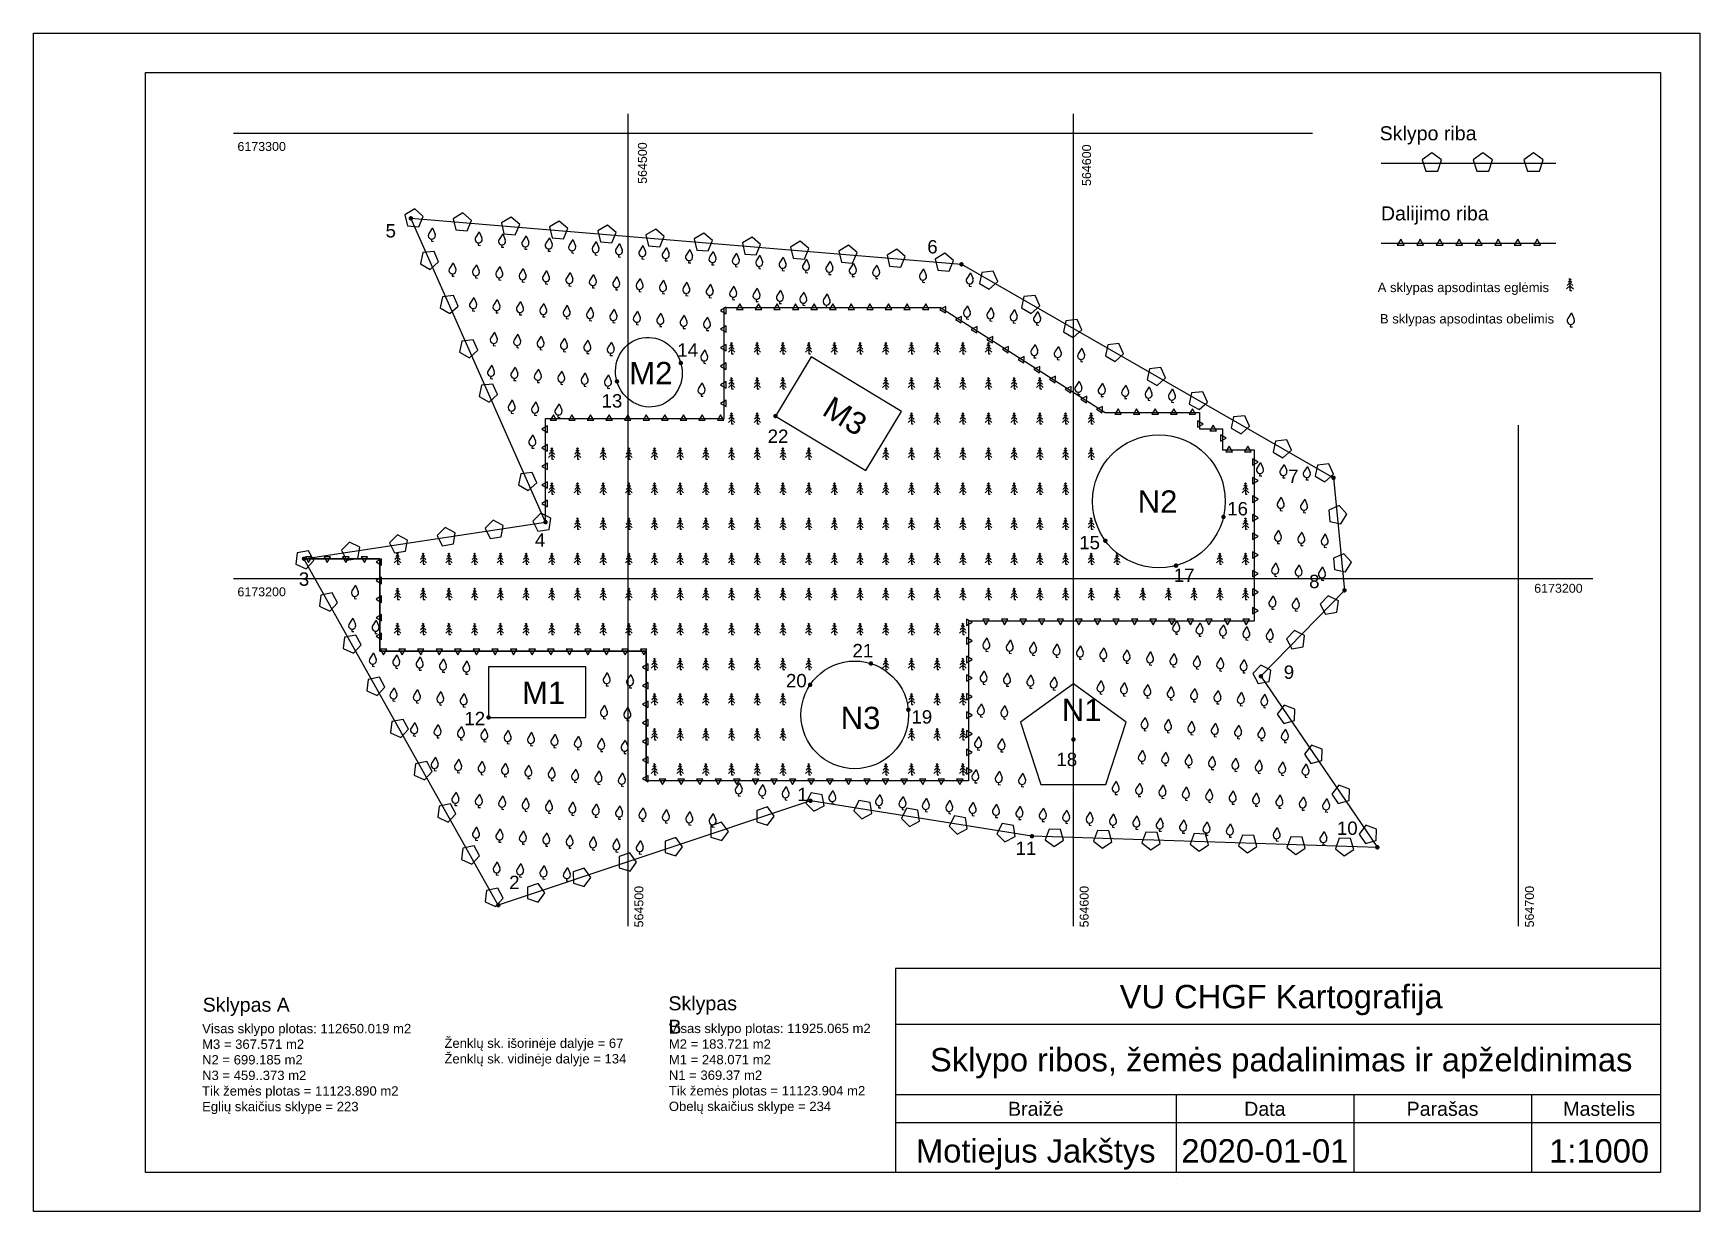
# Model space of a CAD drawing. Header units: millimetres. Extents: x 564367 to 564741, y 6173058 to 6173322.
import ezdxf
from ezdxf.enums import TextEntityAlignment as Align

# ---------------------------------------------------------------- set-up
doc = ezdxf.new("R2010")
doc.units = ezdxf.units.MM
doc.header["$MEASUREMENT"] = 0
for name, color, linetype in [('A-egles', 3, 'Continuous'), ('atraminiai-donuts', 6, 'Continuous'), ('B-obelys', 3, 'Continuous'), ('koordinaciu-tinklelis', 252, 'Continuous'), ('legend-text', 250, 'Continuous'), ('objektu-vardai', 6, 'Continuous'), ('pagalb', 4, 'Continuous'), ('pagalb-egle-ir-zenklai', 3, 'Continuous'), ('pagalb-obelis', 3, 'Continuous'), ('remelis', 250, 'Continuous'), ('sklypo-krastai', 5, 'Continuous'), ('sklypo-krastai-1-11', 6, 'Continuous'), ('sklypo-objektai', 5, 'Continuous'), ('sklypo-padalijimas', 1, 'Continuous'), ('sklypo-padalijimas-3', 1, 'Continuous'), ('sklypo-taskai-12-22', 250, 'Continuous'), ('vidiniai-donuts', 250, 'Continuous')]:
    doc.layers.add(name, color=color, linetype=linetype)
doc.layers.get('pagalb').off()
doc.styles.get("Standard").update_dxf_attribs({"font": 'Arial.ttf'})

# ---------------------------------------------------------------- blocks, each defined once
blk = doc.blocks.new('rectangle')
at = {"layer": 'sklypo-padalijimas-3', "transparency": 33554684}
blk.add_lwpolyline([(-0.73, -0.42), (0.73, -0.42), (0, 0.84)], close=True, dxfattribs=at)
blk = doc.blocks.new('triangle')
at = {"layer": 'pagalb', "transparency": 33554684}
blk.add_blockref('rectangle', (0, 0), dxfattribs=at)
blk = doc.blocks.new('pentagon')
at = {"layer": 'sklypo-krastai', "transparency": 33554684}
blk.add_lwpolyline([(-1.28, -1.75), (1.27, -1.75), (2.06, 0.67), (0, 2.17), (-2.06, 0.67)], close=True, dxfattribs=at)
blk = doc.blocks.new('egle')
at = {"layer": 'pagalb-egle-ir-zenklai', "transparency": 33554684}
for p, q in [((0, 1), (-0.73, 0.32)), ((0, 1.6), (-0.59, 1.05)), ((0, 2.1), (-0.37, 1.76)), ((0, 2.5), (-0.22, 2.3)), ((0, 2.5), (0, 2.1)), ((0, 2.5), (0.22, 2.3)), ((0, 2.1), (0, 1.6)), ((0, 2.1), (0.37, 1.76)), ((0, 1.6), (0, 1)), ((0, 1.6), (0.59, 1.05)), ((0, 1), (0, 0)), ((0, 1), (0.73, 0.32)), ((0, 0), (0.4, 0))]:
    blk.add_line(p, q, dxfattribs=at)
blk = doc.blocks.new('obelis3')
at = {"layer": 'pagalb-obelis', "transparency": 33554684}
for p, q in [((0, 3), (-0.71, 1.68)), ((0, 3), (0.71, 1.68)), ((0, 0.5), (0, 0)), ((0, 0), (0.5, 0))]:
    blk.add_line(p, q, dxfattribs=at)
blk.add_arc((0, 1.3), 0.8, 151.9275, 28.0725, dxfattribs=at)

msp = doc.modelspace()

# ---------------------------------------------------------------- linework, layer by layer
at = {"transparency": 33554684}
msp.add_line((564740.73, 6173057.89), (564428.88, 6173057.89), dxfattribs=at)
at = {"layer": 'atraminiai-donuts', "transparency": 33554684, "const_width": 0.5}
for points in [[(564451.04, 6173280.95, 1), (564451.54, 6173280.95, 1)], [(564574.7, 6173270.62, 1), (564575.2, 6173270.62, 1)], [(564658.25, 6173222.68, 1), (564658.75, 6173222.68, 1)], [(564481.29, 6173212.73, 1), (564481.79, 6173212.73, 1)], [(564427.04, 6173204.5, 1), (564427.54, 6173204.5, 1)], [(564660.71, 6173197.4, 1), (564661.21, 6173197.4, 1)], [(564641.94, 6173178.11, 1), (564642.44, 6173178.11, 1)], [(564540.79, 6173150.15, 1), (564541.29, 6173150.15, 1)], [(564590.53, 6173142.19, 1), (564591.03, 6173142.19, 1)], [(564668.1, 6173139.7, 1), (564668.6, 6173139.7, 1)], [(564470.68, 6173126.71, 1), (564471.18, 6173126.71, 1)]]:
    msp.add_lwpolyline(points, format="xyb", close=True, dxfattribs=at)
at = {"layer": 'koordinaciu-tinklelis', "transparency": 33554684}
for p, q in [((564500, 6173304.4), (564500, 6173122.02)), ((564600, 6173304.4), (564600, 6173122.02)), ((564653.79, 6173300), (564411.45, 6173300)), ((564700, 6173234.53), (564700, 6173122.02)), ((564716.77, 6173200), (564411.45, 6173200))]:
    msp.add_line(p, q, dxfattribs=at)
at = {"layer": 'remelis', "transparency": 33554684}
for p, q in [((564366.51, 6173057.89), (564366.51, 6173322.49)), ((564366.51, 6173322.49), (564740.73, 6173322.49)), ((564740.73, 6173322.49), (564740.73, 6173057.89)), ((564391.71, 6173066.71), (564391.71, 6173313.67)), ((564391.71, 6173313.67), (564731.91, 6173313.67)), ((564731.91, 6173313.67), (564731.91, 6173066.71)), ((564560.13, 6173112.49), (564560.13, 6173066.71)), ((564731.91, 6173112.49), (564560.13, 6173112.49)), ((564731.91, 6173099.89), (564560.13, 6173099.89)), ((564731.91, 6173084.14), (564560.13, 6173084.14)), ((564623.13, 6173084.14), (564623.13, 6173066.71)), ((564663.03, 6173084.14), (564663.03, 6173066.71)), ((564702.93, 6173084.14), (564702.93, 6173066.71)), ((564731.91, 6173077.84), (564560.13, 6173077.84)), ((564731.91, 6173066.71), (564391.71, 6173066.71)), ((564623.13, 6173065.24), (564623.13, 6173065.24)), ((564740.73, 6173057.89), (564366.51, 6173057.89))]:
    msp.add_line(p, q, dxfattribs=at)
at = {"layer": 'sklypo-krastai', "transparency": 33554684}
msp.add_line((564669.2, 6173293.36), (564708.46, 6173293.36), dxfattribs=at)
msp.add_lwpolyline([(564541.04, 6173150.15), (564470.93, 6173126.71), (564427.29, 6173204.5), (564481.54, 6173212.73), (564451.29, 6173280.95), (564574.95, 6173270.62), (564658.5, 6173222.68), (564660.96, 6173197.4), (564642.19, 6173178.11), (564668.35, 6173139.7), (564590.78, 6173142.19), (564541.04, 6173150.15)], dxfattribs=at)
at = {"layer": 'sklypo-objektai', "transparency": 33554684}
for points in [[(564533.18, 6173236.55), (564553.47, 6173224.31), (564561.48, 6173237.59), (564541.19, 6173249.83)], [(564468.75, 6173168.87), (564490.62, 6173168.87), (564490.62, 6173180.22), (564468.75, 6173180.22)], [(564600.08, 6173176.39), (564588.22, 6173167.77), (564592.75, 6173153.84), (564607.4, 6173153.84), (564611.93, 6173167.77)]]:
    msp.add_lwpolyline(points, close=True, dxfattribs=at)
msp.add_lwpolyline([(564427.29, 6173204.5), (564444.31, 6173204.5), (564444.31, 6173183.77), (564504.15, 6173183.77), (564504.15, 6173154.62)], dxfattribs=at)
for centre, radius in [((564619.28, 6173217.38), 14.92), ((564550.98, 6173169.44), 12.09)]:
    msp.add_circle(centre, radius, dxfattribs=at)
msp.add_ellipse((564504.74, 6173246.39), major_axis=(2.17, -7.54), ratio=0.950458, dxfattribs=at)
at = {"layer": 'sklypo-padalijimas', "transparency": 33554684}
msp.add_line((564669.2, 6173275.39), (564708.46, 6173275.39), dxfattribs=at)
msp.add_lwpolyline([(564481.54, 6173212.73), (564481.54, 6173236.01), (564521.65, 6173236.01), (564521.65, 6173236.01), (564521.65, 6173260.9), (564570.26, 6173260.9), (564607.18, 6173237.36), (564616.5, 6173237.36), (564625.14, 6173237.36), (564628.38, 6173237.36), (564628.38, 6173233.68), (564633.57, 6173233.68), (564633.57, 6173228.93), (564640.7, 6173228.93), (564640.7, 6173190.48), (564576.53, 6173190.48), (564576.53, 6173154.62), (564504.15, 6173154.62), (564504.15, 6173183.77), (564444.31, 6173183.77), (564444.31, 6173204.5), (564427.29, 6173204.5)], dxfattribs=at)
at = {"layer": 'vidiniai-donuts', "transparency": 33554684, "const_width": 0.5}
for points in [[(564511.66, 6173248.46, 1), (564512.16, 6173248.46, 1)], [(564497.33, 6173244.33, 1), (564497.83, 6173244.33, 1)], [(564532.93, 6173236.55, 1), (564533.43, 6173236.55, 1)], [(564633.53, 6173213.89, 1), (564634.03, 6173213.89, 1)], [(564607, 6173208.55, 1), (564607.5, 6173208.55, 1)], [(564622.87, 6173202.96, 1), (564623.37, 6173202.96, 1)], [(564554.36, 6173180.97, 1), (564554.86, 6173180.97, 1)], [(564540.7, 6173176.2, 1), (564541.2, 6173176.2, 1)], [(564562.77, 6173170.61, 1), (564563.27, 6173170.61, 1)], [(564468.5, 6173168.87, 1), (564469, 6173168.87, 1)], [(564599.83, 6173163.92, 1), (564600.33, 6173163.92, 1)]]:
    msp.add_lwpolyline(points, format="xyb", close=True, dxfattribs=at)

# ---------------------------------------------------------------- block references
at = {"layer": 'A-egles', "transparency": 33554684, "xscale": 1.05, "yscale": 1.05, "zscale": 1.05}
msp.add_blockref('egle', (564711.6, 6173264.77), dxfattribs=at)
at = {"layer": 'A-egles', "transparency": 33554684}
for p in [(564523.32, 6173250.54), (564529.09, 6173250.54), (564534.86, 6173250.54), (564540.63, 6173250.54), (564546.4, 6173250.54), (564552.17, 6173250.54), (564557.94, 6173250.54), (564563.71, 6173250.54), (564569.48, 6173250.54), (564575.25, 6173250.54), (564581.02, 6173250.54), (564523.32, 6173242.66), (564529.09, 6173242.66), (564534.86, 6173242.66), (564557.94, 6173242.66), (564563.71, 6173242.66), (564569.48, 6173242.66), (564575.25, 6173242.66), (564581.02, 6173242.66), (564586.79, 6173242.66), (564592.56, 6173242.66), (564523.32, 6173234.78), (564529.09, 6173234.78), (564563.71, 6173234.78), (564569.48, 6173234.78), (564575.25, 6173234.78), (564581.02, 6173234.78), (564586.79, 6173234.78), (564592.56, 6173234.78), (564598.33, 6173234.78), (564604.1, 6173234.78), (564482.93, 6173226.9), (564488.7, 6173226.9), (564494.47, 6173226.9), (564500.24, 6173226.9), (564506.01, 6173226.9), (564511.78, 6173226.9), (564517.55, 6173226.9), (564523.32, 6173226.9), (564529.09, 6173226.9), (564534.86, 6173226.9), (564540.63, 6173226.9), (564557.94, 6173226.9), (564563.71, 6173226.9), (564569.48, 6173226.9), (564575.25, 6173226.9), (564581.02, 6173226.9), (564586.79, 6173226.9), (564592.56, 6173226.9), (564598.33, 6173226.9), (564604.1, 6173226.9), (564482.93, 6173219.02), (564488.7, 6173219.02), (564494.47, 6173219.02), (564500.24, 6173219.02), (564506.01, 6173219.02), (564511.78, 6173219.02), (564517.55, 6173219.02), (564523.32, 6173219.02), (564529.09, 6173219.02), (564534.86, 6173219.02), (564540.63, 6173219.02), (564546.4, 6173219.02), (564552.17, 6173219.02), (564557.94, 6173219.02), (564563.71, 6173219.02), (564569.48, 6173219.02), (564575.25, 6173219.02), (564581.02, 6173219.02), (564586.79, 6173219.02), (564592.56, 6173219.02), (564598.33, 6173219.02), (564638.72, 6173219.02), (564488.7, 6173211.14), (564494.47, 6173211.14), (564500.24, 6173211.14), (564506.01, 6173211.14), (564511.78, 6173211.14), (564517.55, 6173211.14), (564523.32, 6173211.14), (564529.09, 6173211.14), (564534.86, 6173211.14), (564540.63, 6173211.14), (564546.4, 6173211.14), (564552.17, 6173211.14), (564557.94, 6173211.14), (564563.71, 6173211.14), (564569.48, 6173211.14), (564575.25, 6173211.14), (564581.02, 6173211.14), (564586.79, 6173211.14), (564592.56, 6173211.14), (564598.33, 6173211.14), (564604.1, 6173211.14), (564638.72, 6173211.14), (564448.31, 6173203.26), (564454.08, 6173203.26), (564459.85, 6173203.26), (564465.62, 6173203.26), (564471.39, 6173203.26), (564477.16, 6173203.26), (564482.93, 6173203.26), (564488.7, 6173203.26), (564494.47, 6173203.26), (564500.24, 6173203.26), (564506.01, 6173203.26), (564511.78, 6173203.26), (564517.55, 6173203.26), (564523.32, 6173203.26), (564529.09, 6173203.26), (564534.86, 6173203.26), (564540.63, 6173203.26), (564546.4, 6173203.26), (564552.17, 6173203.26), (564557.94, 6173203.26), (564563.71, 6173203.26), (564569.48, 6173203.26), (564575.25, 6173203.26), (564581.02, 6173203.26), (564586.79, 6173203.26), (564592.56, 6173203.26), (564598.33, 6173203.26), (564604.1, 6173203.26), (564609.87, 6173203.26), (564632.95, 6173203.26), (564638.72, 6173203.26), (564448.31, 6173195.38), (564454.08, 6173195.38), (564459.85, 6173195.38), (564465.62, 6173195.38), (564471.39, 6173195.38), (564477.16, 6173195.38), (564482.93, 6173195.38), (564488.7, 6173195.38), (564494.47, 6173195.38), (564500.24, 6173195.38), (564506.01, 6173195.38), (564511.78, 6173195.38), (564517.55, 6173195.38), (564523.32, 6173195.38), (564529.09, 6173195.38), (564534.86, 6173195.38), (564540.63, 6173195.38), (564546.4, 6173195.38), (564552.17, 6173195.38), (564557.94, 6173195.38), (564563.71, 6173195.38), (564569.48, 6173195.38), (564575.25, 6173195.38), (564581.02, 6173195.38), (564586.79, 6173195.38), (564592.56, 6173195.38), (564598.33, 6173195.38), (564604.1, 6173195.38), (564609.87, 6173195.38), (564615.64, 6173195.38), (564621.41, 6173195.38), (564627.18, 6173195.38), (564632.95, 6173195.38), (564638.72, 6173195.38), (564448.31, 6173187.5), (564454.08, 6173187.5), (564459.85, 6173187.5), (564465.62, 6173187.5), (564471.39, 6173187.5), (564477.16, 6173187.5), (564482.93, 6173187.5), (564488.7, 6173187.5), (564494.47, 6173187.5), (564500.24, 6173187.5), (564506.01, 6173187.5), (564511.78, 6173187.5), (564517.55, 6173187.5), (564523.32, 6173187.5), (564529.09, 6173187.5), (564534.86, 6173187.5), (564540.63, 6173187.5), (564546.4, 6173187.5), (564552.17, 6173187.5), (564557.94, 6173187.5), (564563.71, 6173187.5), (564569.48, 6173187.5), (564575.25, 6173187.5), (564506.01, 6173179.62), (564511.78, 6173179.62), (564517.55, 6173179.62), (564523.32, 6173179.62), (564529.09, 6173179.62), (564534.86, 6173179.62), (564540.63, 6173179.62), (564557.94, 6173179.62), (564563.71, 6173179.62), (564569.48, 6173179.62), (564575.25, 6173179.62), (564506.01, 6173171.74), (564511.78, 6173171.74), (564517.55, 6173171.74), (564523.32, 6173171.74), (564529.09, 6173171.74), (564534.86, 6173171.74), (564563.71, 6173171.74), (564569.48, 6173171.74), (564575.25, 6173171.74), (564506.01, 6173163.86), (564511.78, 6173163.86), (564517.55, 6173163.86), (564523.32, 6173163.86), (564529.09, 6173163.86), (564534.86, 6173163.86), (564563.71, 6173163.86), (564569.48, 6173163.86), (564575.25, 6173163.86), (564506.01, 6173155.98), (564511.78, 6173155.98), (564517.55, 6173155.98), (564523.32, 6173155.98), (564529.09, 6173155.98), (564534.86, 6173155.98), (564540.63, 6173155.98), (564557.94, 6173155.98), (564563.71, 6173155.98), (564569.48, 6173155.98), (564575.25, 6173155.98)]:
    msp.add_blockref('egle', p, dxfattribs=at)
at = {"layer": 'B-obelys', "transparency": 33554684, "rotation": 355.2273}
for p in [(564455.9, 6173275.8), (564466.4, 6173274.92), (564471.66, 6173274.48), (564476.91, 6173274.04), (564482.16, 6173273.6), (564487.41, 6173273.17), (564492.66, 6173272.73), (564497.91, 6173272.29), (564503.17, 6173271.85), (564508.42, 6173271.41), (564513.67, 6173270.97), (564518.92, 6173270.53), (564524.17, 6173270.1), (564529.42, 6173269.66), (564534.68, 6173269.22), (564539.93, 6173268.78), (564460.54, 6173267.98), (564465.79, 6173267.55), (564471.04, 6173267.11), (564476.29, 6173266.67), (564481.54, 6173266.23), (564486.79, 6173265.79), (564492.05, 6173265.35), (564497.3, 6173264.91), (564545.18, 6173268.34), (564550.43, 6173267.9), (564555.68, 6173267.47), (564566.19, 6173266.59), (564576.69, 6173265.71), (564502.55, 6173264.48), (564507.8, 6173264.04), (564513.05, 6173263.6), (564518.3, 6173263.16), (564523.56, 6173262.72), (564528.81, 6173262.28), (564534.06, 6173261.84), (564539.31, 6173261.41), (564465.17, 6173260.17), (564470.42, 6173259.73), (564475.68, 6173259.29), (564480.93, 6173258.86), (564486.18, 6173258.42), (564491.43, 6173257.98), (564496.68, 6173257.54), (564544.56, 6173260.97), (564576.07, 6173258.34), (564581.33, 6173257.9), (564586.58, 6173257.46), (564501.93, 6173257.1), (564507.19, 6173256.66), (564512.44, 6173256.22), (564517.69, 6173255.79), (564591.83, 6173257.02), (564469.81, 6173252.36), (564475.06, 6173251.92), (564480.31, 6173251.48), (564485.56, 6173251.04), (564490.81, 6173250.6), (564496.07, 6173250.17), (564517.07, 6173248.41), (564591.21, 6173249.65), (564596.47, 6173249.21), (564601.72, 6173248.77), (564469.19, 6173244.98), (564474.44, 6173244.55), (564479.7, 6173244.11), (564484.95, 6173243.67), (564490.2, 6173243.23), (564495.45, 6173242.79), (564516.46, 6173241.04), (564601.1, 6173241.4), (564606.35, 6173240.96), (564611.6, 6173240.52), (564616.86, 6173240.08), (564622.11, 6173239.64), (564473.83, 6173237.17), (564479.08, 6173236.73), (564484.33, 6173236.29), (564478.46, 6173229.36), (564641.88, 6173223.14), (564647.14, 6173222.7), (564652.39, 6173222.26), (564646.52, 6173215.33), (564651.77, 6173214.89), (564645.9, 6173207.95), (564651.16, 6173207.51), (564656.41, 6173207.08), (564645.29, 6173200.58), (564650.54, 6173200.14), (564655.79, 6173199.7), (564438.62, 6173195.56), (564644.67, 6173193.2), (564649.92, 6173192.77), (564438.01, 6173188.18), (564443.26, 6173187.74), (564623.05, 6173187.58), (564628.3, 6173187.14), (564633.55, 6173186.71), (564638.81, 6173186.27), (564580.42, 6173183.72), (564585.67, 6173183.28), (564590.92, 6173182.84), (564644.06, 6173185.83), (564442.64, 6173180.37), (564447.9, 6173179.93), (564453.15, 6173179.49), (564458.4, 6173179.05), (564596.18, 6173182.4), (564601.43, 6173181.96), (564606.68, 6173181.52), (564611.93, 6173181.09), (564617.18, 6173180.65), (564622.43, 6173180.21), (564627.69, 6173179.77), (564632.94, 6173179.33), (564638.19, 6173178.89), (564463.65, 6173178.61), (564495.16, 6173175.98), (564500.41, 6173175.55), (564579.8, 6173176.34), (564585.06, 6173175.9), (564590.31, 6173175.47), (564595.56, 6173175.03), (564447.28, 6173172.56), (564452.53, 6173172.12), (564457.78, 6173171.68), (564463.04, 6173171.24), (564606.06, 6173174.15), (564611.31, 6173173.71), (564616.57, 6173173.27), (564621.82, 6173172.83), (564627.07, 6173172.4), (564632.32, 6173171.96), (564637.57, 6173171.52), (564494.55, 6173168.61), (564499.8, 6173168.17), (564579.19, 6173168.97), (564584.44, 6173168.53), (564642.83, 6173171.08), (564451.92, 6173164.74), (564457.17, 6173164.3), (564462.42, 6173163.87), (564615.95, 6173165.9), (564621.2, 6173165.46), (564626.45, 6173165.02), (564631.71, 6173164.58), (564636.96, 6173164.14), (564467.67, 6173163.43), (564472.92, 6173162.99), (564478.17, 6173162.55), (564483.43, 6173162.11), (564488.68, 6173161.67), (564493.93, 6173161.24), (564499.18, 6173160.8), (564578.57, 6173161.59), (564583.82, 6173161.16), (564642.21, 6173163.71), (564647.46, 6173163.27), (564456.55, 6173156.93), (564461.8, 6173156.49), (564615.34, 6173158.52), (564620.59, 6173158.09), (564625.84, 6173157.65), (564631.09, 6173157.21), (564636.34, 6173156.77), (564641.59, 6173156.33), (564467.06, 6173156.05), (564472.31, 6173155.61), (564477.56, 6173155.18), (564482.81, 6173154.74), (564488.06, 6173154.3), (564493.31, 6173153.86), (564498.57, 6173153.42), (564577.96, 6173154.22), (564583.21, 6173153.78), (564588.46, 6173153.34), (564646.85, 6173155.89), (564652.1, 6173155.45), (564461.19, 6173149.12), (564524.82, 6173151.23), (564530.08, 6173150.79), (564535.33, 6173150.35), (564545.83, 6173149.48), (564609.47, 6173151.59), (564614.72, 6173151.15), (564619.97, 6173150.71), (564625.22, 6173150.27), (564630.47, 6173149.83), (564635.73, 6173149.4), (564640.98, 6173148.96), (564466.44, 6173148.68), (564471.69, 6173148.24), (564476.94, 6173147.8), (564482.2, 6173147.36), (564487.45, 6173146.92), (564492.7, 6173146.49), (564497.95, 6173146.05), (564503.2, 6173145.61), (564508.45, 6173145.17), (564556.33, 6173148.6), (564561.59, 6173148.16), (564566.84, 6173147.72), (564572.09, 6173147.28), (564577.34, 6173146.84), (564582.59, 6173146.41), (564587.85, 6173145.97), (564593.1, 6173145.53), (564598.35, 6173145.09), (564646.23, 6173148.52), (564651.48, 6173148.08), (564656.73, 6173147.64), (564465.82, 6173141.3), (564513.71, 6173144.73), (564518.96, 6173144.29), (564603.6, 6173144.65), (564608.85, 6173144.21), (564614.1, 6173143.78), (564619.36, 6173143.34), (564624.61, 6173142.9), (564629.86, 6173142.46), (564635.11, 6173142.02), (564471.08, 6173140.87), (564476.33, 6173140.43), (564481.58, 6173139.99), (564486.83, 6173139.55), (564492.08, 6173139.11), (564497.33, 6173138.67), (564502.59, 6173138.24), (564645.61, 6173141.14), (564656.12, 6173140.27), (564470.46, 6173133.49), (564475.71, 6173133.05), (564480.96, 6173132.61), (564486.22, 6173132.18)]:
    msp.add_blockref('obelis3', p, dxfattribs=at)
at = {"layer": 'B-obelys', "transparency": 33554684, "xscale": 1.05, "yscale": 1.05, "zscale": 1.05, "rotation": 355.2273}
msp.add_blockref('obelis3', (564711.68, 6173256.61), dxfattribs=at)
at = {"layer": 'pagalb', "transparency": 33554684}
for name, p, rotation in [('pentagon', (564451.97, 6173280.89), 355.2273075667582), ('pentagon', (564462.79, 6173279.99), 355.2273075667582), ('pentagon', (564473.62, 6173279.08), 355.2273075667582), ('pentagon', (564484.44, 6173278.18), 355.2273075667582), ('pentagon', (564495.27, 6173277.28), 355.2273075667582), ('pentagon', (564506.09, 6173276.37), 355.2273075667582), ('pentagon', (564516.92, 6173275.47), 355.2273075667582), ('pentagon', (564527.74, 6173274.57), 355.2273075667582), ('pentagon', (564538.57, 6173273.66), 355.2273075667582), ('pentagon', (564455.41, 6173271.64), 113.9196069879713), ('pentagon', (564549.39, 6173272.76), 355.2273075667582), ('pentagon', (564560.22, 6173271.85), 355.2273075667582), ('pentagon', (564571.04, 6173270.95), 355.2273075667582), ('pentagon', (564580.97, 6173267.17), 330.1482938730746), ('pentagon', (564459.82, 6173261.71), 113.9196069879713), ('pentagon', (564590.39, 6173261.76), 330.1482938730746), ('triangle', (564521.65, 6173260.26), 90), ('triangle', (564525.18, 6173260.9), 359.9999999978046), ('triangle', (564529.35, 6173260.9), 359.9999999978046), ('triangle', (564533.52, 6173260.9), 359.9999999978046), ('triangle', (564537.7, 6173260.9), 359.9999999978046), ('triangle', (564541.87, 6173260.9), 359.9999999978046), ('triangle', (564546.04, 6173260.9), 359.9999999978046), ('triangle', (564550.21, 6173260.9), 359.9999999978046), ('triangle', (564554.39, 6173260.9), 359.9999999978046), ('triangle', (564558.56, 6173260.9), 359.9999999978046), ('triangle', (564562.73, 6173260.9), 359.9999999978046), ('triangle', (564566.91, 6173260.9), 359.9999999978046), ('triangle', (564570.95, 6173260.47), 327.4661697846442), ('triangle', (564521.65, 6173256.08), 90), ('triangle', (564574.47, 6173258.22), 327.4661697846442), ('triangle', (564577.99, 6173255.98), 327.4661697846442), ('pentagon', (564599.82, 6173256.35), 330.1482938730746), ('pentagon', (564464.22, 6173251.78), 113.9196069879713), ('triangle', (564581.51, 6173253.73), 327.4661697846442), ('pentagon', (564609.24, 6173250.95), 330.1482938730746), ('triangle', (564521.65, 6173251.91), 90), ('triangle', (564585.02, 6173251.49), 327.4661697846442), ('triangle', (564588.54, 6173249.24), 327.4661697846442), ('triangle', (564521.65, 6173247.74), 90), ('triangle', (564592.06, 6173247), 327.4661697846442), ('triangle', (564595.58, 6173244.76), 327.4661697846442), ('pentagon', (564618.66, 6173245.54), 330.1482938730746), ('pentagon', (564468.63, 6173241.85), 113.9196069879713), ('triangle', (564521.65, 6173243.56), 90), ('triangle', (564599.1, 6173242.51), 327.4661697846442), ('pentagon', (564628.08, 6173240.13), 330.1482938730746), ('triangle', (564521.65, 6173239.39), 90), ('triangle', (564602.61, 6173240.27), 327.4661697846442), ('triangle', (564606.13, 6173238.02), 327.4661697846442), ('triangle', (564610.11, 6173237.36), 359.9999999942751), ('triangle', (564614.28, 6173237.36), 359.9999999942751), ('triangle', (564481.54, 6173233.6), 89.99999998911413), ('triangle', (564628.38, 6173234.76), 270), ('triangle', (564631.48, 6173233.68), 359.9999999897092), ('pentagon', (564637.5, 6173234.73), 330.1482938730746), ('triangle', (564633.57, 6173231.6), 270), ('pentagon', (564646.92, 6173229.32), 330.1482938730746), ('triangle', (564481.54, 6173229.42), 89.99999998911413), ('triangle', (564635.07, 6173228.93), 359.9999999775472), ('triangle', (564639.24, 6173228.93), 359.9999999775472), ('triangle', (564640.7, 6173226.21), 270), ('pentagon', (564656.35, 6173223.91), 330.1482938730746), ('pentagon', (564477.44, 6173221.99), 113.9196069879713), ('triangle', (564481.54, 6173225.25), 89.99999998911413), ('triangle', (564481.54, 6173221.08), 89.99999998911413), ('triangle', (564640.7, 6173222.04), 270), ('triangle', (564481.54, 6173216.9), 89.99999998911413), ('triangle', (564640.7, 6173217.87), 270), ('pentagon', (564659.31, 6173214.33), 275.556929121087), ('pentagon', (564459.34, 6173209.36), 8.621712258582344), ('pentagon', (564470.08, 6173210.99), 8.621712258582344), ('pentagon', (564480.82, 6173212.62), 8.621712258582344), ('triangle', (564640.7, 6173213.69), 270), ('pentagon', (564437.86, 6173206.11), 8.621712258582344), ('pentagon', (564448.6, 6173207.74), 8.621712258582344), ('triangle', (564640.7, 6173209.52), 270), ('pentagon', (564427.37, 6173204.35), 119.2948006681318), ('triangle', (564428.34, 6173204.5), 180), ('triangle', (564432.52, 6173204.5), 180), ('triangle', (564436.69, 6173204.5), 180), ('triangle', (564440.86, 6173204.5), 180), ('triangle', (564444.31, 6173203.78), 90), ('triangle', (564640.7, 6173205.35), 270), ('pentagon', (564660.36, 6173203.52), 275.556929121087), ('triangle', (564640.7, 6173201.17), 270), ('pentagon', (564432.69, 6173194.88), 119.2948006681318), ('triangle', (564444.31, 6173199.61), 90), ('triangle', (564640.7, 6173197), 270), ('triangle', (564444.31, 6173195.43), 90), ('triangle', (564640.7, 6173192.83), 270), ('pentagon', (564657.67, 6173194.02), 225.7989286603707), ('triangle', (564444.31, 6173191.26), 90), ('triangle', (564576.53, 6173190.23), 270), ('triangle', (564580.45, 6173190.48), 179.9999999991684), ('triangle', (564584.63, 6173190.48), 179.9999999991684), ('triangle', (564588.8, 6173190.48), 179.9999999991684), ('triangle', (564592.97, 6173190.48), 179.9999999991684), ('triangle', (564597.15, 6173190.48), 179.9999999991684), ('triangle', (564601.32, 6173190.48), 179.9999999991684), ('triangle', (564605.49, 6173190.48), 179.9999999991684), ('triangle', (564609.66, 6173190.48), 179.9999999991684), ('triangle', (564613.84, 6173190.48), 179.9999999991684), ('triangle', (564618.01, 6173190.48), 179.9999999991684), ('triangle', (564622.18, 6173190.48), 179.9999999991684), ('triangle', (564626.36, 6173190.48), 179.9999999991684), ('triangle', (564630.53, 6173190.48), 179.9999999991684), ('triangle', (564634.7, 6173190.48), 179.9999999991684), ('triangle', (564638.88, 6173190.48), 179.9999999991684), ('pentagon', (564438, 6173185.41), 119.2948006681318), ('triangle', (564444.31, 6173187.09), 90), ('triangle', (564576.53, 6173186.06), 270), ('pentagon', (564650.09, 6173186.24), 225.7989286603707), ('triangle', (564445.16, 6173183.77), 180), ('triangle', (564449.33, 6173183.77), 180), ('triangle', (564453.51, 6173183.77), 180), ('triangle', (564457.68, 6173183.77), 180), ('triangle', (564461.85, 6173183.77), 180), ('triangle', (564466.03, 6173183.77), 180), ('triangle', (564470.2, 6173183.77), 180), ('triangle', (564474.37, 6173183.77), 180), ('triangle', (564478.54, 6173183.77), 180), ('triangle', (564482.72, 6173183.77), 180), ('triangle', (564486.89, 6173183.77), 180), ('triangle', (564491.06, 6173183.77), 180), ('triangle', (564495.24, 6173183.77), 180), ('triangle', (564499.41, 6173183.77), 180), ('triangle', (564503.58, 6173183.77), 180), ('triangle', (564576.53, 6173181.88), 270), ('pentagon', (564443.32, 6173175.93), 119.2948006681318), ('triangle', (564504.15, 6173180.16), 90), ('triangle', (564576.53, 6173177.71), 270), ('pentagon', (564642.52, 6173178.45), 225.7989286603707), ('triangle', (564504.15, 6173175.99), 90), ('triangle', (564504.15, 6173171.82), 90), ('triangle', (564576.53, 6173173.54), 270), ('pentagon', (564648.04, 6173169.52), 304.2611498681046), ('pentagon', (564448.63, 6173166.46), 119.2948006681318), ('triangle', (564504.15, 6173167.64), 90), ('triangle', (564576.53, 6173169.36), 270), ('triangle', (564504.15, 6173163.47), 90), ('triangle', (564576.53, 6173165.19), 270), ('pentagon', (564654.16, 6173160.54), 304.2611498681046), ('pentagon', (564453.95, 6173156.99), 119.2948006681318), ('triangle', (564504.15, 6173159.3), 90), ('triangle', (564576.53, 6173161.02), 270), ('triangle', (564504.15, 6173155.12), 90), ('triangle', (564576.53, 6173156.84), 270), ('triangle', (564507.82, 6173154.62), 180), ('triangle', (564511.99, 6173154.62), 180), ('triangle', (564516.16, 6173154.62), 180), ('triangle', (564520.34, 6173154.62), 180), ('triangle', (564524.51, 6173154.62), 180), ('triangle', (564528.68, 6173154.62), 180), ('triangle', (564532.86, 6173154.62), 180), ('triangle', (564537.03, 6173154.62), 180), ('pentagon', (564542.15, 6173149.98), 170.9001664410839), ('triangle', (564541.2, 6173154.62), 180), ('triangle', (564545.37, 6173154.62), 180), ('triangle', (564549.55, 6173154.62), 180), ('triangle', (564553.72, 6173154.62), 180), ('triangle', (564557.89, 6173154.62), 180), ('triangle', (564562.07, 6173154.62), 180), ('triangle', (564566.24, 6173154.62), 180), ('triangle', (564570.41, 6173154.62), 180), ('triangle', (564574.59, 6173154.62), 180), ('pentagon', (564660.27, 6173151.57), 304.2611498681046), ('pentagon', (564459.26, 6173147.51), 119.2948006681318), ('pentagon', (564530.73, 6173146.71), 198.4884444733929), ('pentagon', (564552.88, 6173148.26), 170.9001664410839), ('pentagon', (564563.6, 6173146.54), 170.9001664410839), ('pentagon', (564520.43, 6173143.26), 198.4884444733929), ('pentagon', (564574.33, 6173144.82), 170.9001664410839), ('pentagon', (564585.06, 6173143.1), 170.9001664410839), ('pentagon', (564666.39, 6173142.59), 304.2611498681046), ('pentagon', (564464.58, 6173138.04), 119.2948006681318), ('pentagon', (564510.13, 6173139.82), 198.4884444733929), ('pentagon', (564595.84, 6173142.02), 178.1643458472452), ('pentagon', (564606.7, 6173141.68), 178.1643458472452), ('pentagon', (564617.56, 6173141.33), 178.1643458472452), ('pentagon', (564628.42, 6173140.98), 178.1643458472452), ('pentagon', (564639.27, 6173140.63), 178.1643458472452), ('pentagon', (564650.13, 6173140.28), 178.1643458472452), ('pentagon', (564660.99, 6173139.94), 178.1643458472452), ('pentagon', (564499.83, 6173136.37), 198.4884444733929), ('pentagon', (564489.53, 6173132.93), 198.4884444733929), ('pentagon', (564469.9, 6173128.56), 119.2948006681318), ('pentagon', (564479.22, 6173129.48), 198.4884444733929)]:
    msp.add_blockref(name, p, dxfattribs=dict(at, rotation=rotation))
for p in [(564618.46, 6173237.36), (564622.63, 6173237.36), (564626.8, 6173237.36), (564483.3, 6173236.01), (564487.47, 6173236.01), (564491.64, 6173236.01), (564495.82, 6173236.01), (564499.99, 6173236.01), (564504.16, 6173236.01), (564508.34, 6173236.01), (564512.51, 6173236.01), (564516.68, 6173236.01), (564520.86, 6173236.01)]:
    msp.add_blockref('triangle', p, dxfattribs=at)
at = {"layer": 'sklypo-krastai', "transparency": 33554684, "xscale": 1.05, "yscale": 1.05, "zscale": 1.05}
for p in [(564680.6, 6173293.36), (564692.01, 6173293.36), (564703.41, 6173293.36)]:
    msp.add_blockref('pentagon', p, dxfattribs=at)
at = {"layer": 'sklypo-padalijimas', "transparency": 33554684, "xscale": 1.05, "yscale": 1.05, "zscale": 1.05}
for p in [(564673.58, 6173275.39), (564677.96, 6173275.39), (564682.34, 6173275.39), (564686.72, 6173275.39), (564691.1, 6173275.39), (564695.49, 6173275.39), (564699.87, 6173275.39), (564704.25, 6173275.39)]:
    msp.add_blockref('triangle', p, dxfattribs=at)

# ---------------------------------------------------------------- texts
at = {"layer": 'koordinaciu-tinklelis', "transparency": 33554684, "char_height": 2, "attachment_point": 1}
for s, insert in [('6173300', (564412.35, 6173298.08)), ('6173200', (564412.35, 6173198.08)), ('6173200', (564703.57, 6173198.87))]:
    msp.add_mtext_dynamic_manual_height_columns(s, width=27.4685, gutter_width=1, heights=[0], dxfattribs=dict(at, insert=insert))
at = {"layer": 'koordinaciu-tinklelis', "transparency": 33554684, "char_height": 2, "attachment_point": 1, "rotation": 90}
for s, insert in [('564500', (564502.29, 6173288.69)), ('564600', (564602.04, 6173288.21)), ('564500', (564501.5, 6173121.72)), ('564600', (564601.5, 6173121.72)), ('564700', (564701.5, 6173121.72))]:
    msp.add_mtext_dynamic_manual_height_columns(s, width=4.5612, gutter_width=1, heights=[0], dxfattribs=dict(at, insert=insert))
at = {"layer": 'legend-text', "transparency": 33554684, "attachment_point": 1}
for s, width, insert, char_height in [('\\pxt25;A sklypas apsodintas egl{\\fArial|b0|i0|c186|p34;ėmis}', 37.8027, (564668.42, 6173266.48), 2.1), ('\\pxt25;B sklypas apsodintas obelimis', 38.5742, (564668.91, 6173259.44), 2.1), ('Sklypas A', 22.6192, (564404.54, 6173105.93), 3.15), ('Sklypas B', 18.015, (564509.13, 6173106.25), 3.15), ('Visas sklypo plotas: 112650.019 m2\\PM3 = 367.571 m2\\PN2 = 699.185 m2\\PN3 = 459..373 m2\\PTik {\\fArial|b0|i0|c186|p34;žemės plotas }= 11123.890 m2\\PEgli{\\fArial|b0|i0|c186|p34;ų skaičius sklype }= 223', 47.2443, (564404.41, 6173100.05), 2.1), ('Visas sklypo plotas: 11925.065 m2\\PM2 = 183.721 m2\\PM1 = 248.071 m2\\PN1 = 369.37 m2\\PTik {\\fArial|b0|i0|c186|p34;žemės plotas }= 11123.904 m2\\PObel{\\fArial|b0|i0|c186|p34;ų skaičius sklype }= 234', 47.2443, (564509.23, 6173100.09), 2.1)]:
    msp.add_mtext_dynamic_manual_height_columns(s, width=width, gutter_width=1, heights=[0], dxfattribs=dict(at, insert=insert, char_height=char_height))
at = {"layer": 'objektu-vardai', "transparency": 33554684, "char_height": 5, "attachment_point": 1}
for s, insert in [('M2', (564500.33, 6173248.69)), ('N2', (564614.51, 6173219.85)), ('N2', (564614.51, 6173219.85)), ('M1', (564476.26, 6173176.9)), ('M1', (564476.26, 6173176.9)), ('N3', (564547.82, 6173171.26)), ('N3', (564547.82, 6173171.26)), ('N1', (564597.49, 6173173.05))]:
    msp.add_mtext_dynamic_manual_height_columns(s, width=21.868, gutter_width=1, heights=[0], dxfattribs=dict(at, insert=insert))
at = {"layer": 'objektu-vardai', "transparency": 33554684, "insert": (564545.99, 6173241.24), "char_height": 5, "attachment_point": 1, "rotation": 328.3172}
msp.add_mtext_dynamic_manual_height_columns('M3', width=21.868, gutter_width=1, heights=[0], dxfattribs=at)
msp.add_mtext_dynamic_manual_height_columns('M3', width=21.868, gutter_width=1, heights=[0], dxfattribs=at)
at = {"layer": 'remelis', "transparency": 33554684}
for s, height, p in [('VU CHGF Kartografija', 5.25, (564646.75, 6173106.19)), ('Sklypo ribos, žemės padalinimas ir apželdinimas', 5.25, (564646.75, 6173092.01)), ('Braižė', 3.15, (564591.63, 6173080.99)), ('Data', 3.15, (564643.08, 6173080.99)), ('Parašas', 3.15, (564682.98, 6173080.99)), ('Mastelis', 3.15, (564718.15, 6173080.99)), ('Motiejus Jakštys', 5.25, (564591.63, 6173071.54)), ('2020-01-01', 5.25, (564643.08, 6173071.54)), ('1:1000', 5.25, (564718.15, 6173071.54))]:
    msp.add_text(s, height=height, dxfattribs=at).set_placement(p, align=Align.MIDDLE_CENTER)
at = {"layer": 'remelis', "transparency": 33554684, "insert": (564458.83, 6173096.77), "char_height": 2.1, "attachment_point": 1}
msp.add_mtext_dynamic_manual_height_columns('{\\fArial|b0|i0|c186|p34;\\C5;Ženklų sk. išorinėje dalyje \\fArial|b0|i0|c0|p34;= 67}\\P{\\fArial|b0|i0|c186|p34;\\C1;Ženklų sk. \\fArial|b0|i0|c0|p34;vidin\\fArial|b0|i0|c186|p34;ėje dalyje \\fArial|b0|i0|c0|p34;= 134}', width=41.7714, gutter_width=1, heights=[0], dxfattribs=at)
at = {"layer": 'sklypo-krastai', "transparency": 33554684, "insert": (564668.86, 6173301.62), "char_height": 3.15, "attachment_point": 1}
msp.add_mtext_dynamic_manual_height_columns('Sklypo riba', width=36.9282, gutter_width=1, heights=[0], dxfattribs=at)
at = {"layer": 'sklypo-krastai-1-11', "char_height": 3, "attachment_point": 1}
for s, insert in [('5', (564445.62, 6173279.65)), ('6', (564567.27, 6173276.06)), ('7', (564648.3, 6173224.53)), ('8', (564653.02, 6173200.91)), ('9', (564647.33, 6173180.54))]:
    msp.add_mtext_dynamic_manual_height_columns(s, width=19.6421, gutter_width=1, heights=[0], dxfattribs=dict(at, insert=insert))
at = {"layer": 'sklypo-krastai-1-11', "transparency": 33554684, "char_height": 3, "attachment_point": 1}
for s, insert in [('5', (564445.62, 6173279.65)), ('6', (564567.27, 6173276.06)), ('7', (564648.3, 6173224.53)), ('4', (564479.15, 6173210.21)), ('4', (564479.15, 6173210.21)), ('3', (564426.13, 6173201.44)), ('8', (564653.02, 6173200.91)), ('9', (564647.33, 6173180.54)), ('1', (564538.08, 6173153.08)), ('10', (564659.26, 6173145.5)), ('11', (564587.08, 6173141)), ('2', (564473.37, 6173133.32))]:
    msp.add_mtext_dynamic_manual_height_columns(s, width=19.6421, gutter_width=1, heights=[0], dxfattribs=dict(at, insert=insert))
at = {"layer": 'sklypo-padalijimas', "transparency": 33554684, "insert": (564669.14, 6173283.63), "char_height": 3.15, "attachment_point": 1}
msp.add_mtext_dynamic_manual_height_columns('Dalijimo riba', width=38.1146, gutter_width=1, heights=[0], dxfattribs=at)
at = {"layer": 'sklypo-taskai-12-22', "transparency": 33554684, "char_height": 3, "attachment_point": 1}
for s, insert in [('14', (564511.14, 6173252.88)), ('13', (564494.12, 6173241.46)), ('22', (564531.42, 6173233.51)), ('22', (564531.42, 6173233.51)), ('16', (564634.62, 6173217.24)), ('15', (564601.39, 6173209.63)), ('17', (564622.62, 6173202.3)), ('21', (564550.46, 6173185.37)), ('20', (564535.53, 6173178.63)), ('12', (564463.31, 6173170.12)), ('19', (564563.71, 6173170.49)), ('18', (564596.26, 6173160.95)), ('18', (564596.26, 6173160.95))]:
    msp.add_mtext_dynamic_manual_height_columns(s, width=19.6421, gutter_width=1, heights=[0], dxfattribs=dict(at, insert=insert))

doc.saveas('drawing.dxf')
